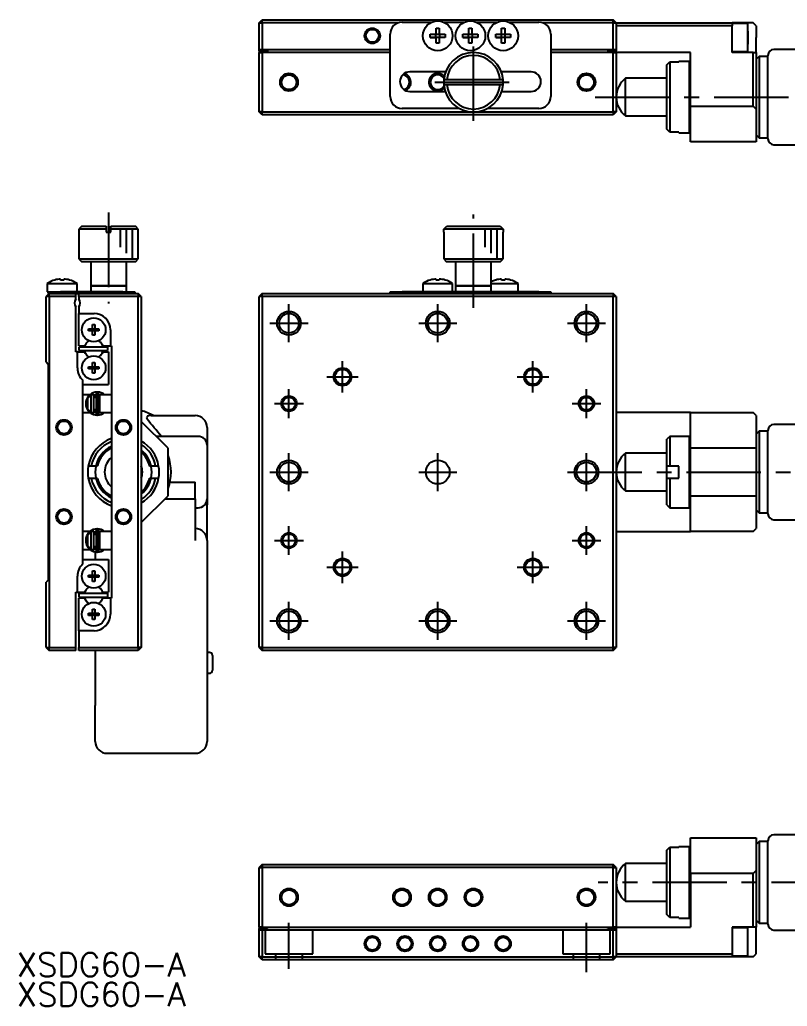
# Model space of a CAD drawing. Extents: x 17 to 533, y 13 to 179.
# Drawn here: x 16.6 to 145.6, y 13.2 to 179 of the extents above; entities that cross this region are included whole.
import ezdxf

# ---------------------------------------------------------------- set-up
doc = ezdxf.new("R2010")
doc.units = 0
doc.header["$LTSCALE"] = 10
doc.linetypes.add('CENTER', pattern=[2, 1.25, -0.25, 0.25, -0.25])
doc.linetypes.add('DASHED', pattern=[3.5, 2, -1.5])
doc.layers.get('0').update_dxf_attribs({"linetype": 'CONTINUOUS'})
doc.layers.add('CENTER', color=1, linetype='CENTER')
doc.styles.get("Standard").update_dxf_attribs({"font": 'txt.shx', "bigfont": '@extfont2.shx'})

msp = doc.modelspace()

# ---------------------------------------------------------------- linework, layer by layer
at = {"color": 7, "linetype": 'CONTINUOUS'}
for p, q in [((56.844929, 178.475), (57.344929, 178.975)), ((56.844929, 178.475), (57.344929, 178.475)), ((56.844929, 173.975), (56.844929, 178.475)), ((57.344929, 178.475), (57.344929, 178.975)), ((57.344929, 178.975), (116.344929, 178.975)), ((57.344929, 178.475), (57.344929, 173.975)), ((80.22043, 178.475), (57.344929, 178.475)), ((80.844929, 178.575), (85.865134, 178.575)), ((86.584929, 177.53359), (87.104929, 177.53359)), ((86.584929, 176.535), (86.584929, 177.53359)), ((87.104929, 177.53359), (87.104929, 176.535)), ((87.824725, 178.575), (91.365134, 178.575)), ((92.084929, 177.53359), (92.604929, 177.53359)), ((92.084929, 176.535), (92.084929, 177.53359)), ((92.604929, 177.53359), (92.604929, 176.535)), ((93.324725, 178.575), (96.865134, 178.575)), ((97.584929, 177.53359), (98.104929, 177.53359)), ((97.584929, 176.535), (97.584929, 177.53359)), ((98.104929, 177.53359), (98.104929, 176.535)), ((98.824725, 178.575), (103.844929, 178.575)), ((116.344929, 178.475), (104.469429, 178.475)), ((116.344929, 178.475), (116.344929, 178.975)), ((116.844929, 178.475), (116.344929, 178.975)), ((116.344929, 173.975), (116.344929, 178.475)), ((116.344929, 178.475), (116.844929, 178.475)), ((116.844929, 178.475), (136.344929, 178.475)), ((116.844929, 178.475), (116.844929, 173.975)), ((136.344929, 177.975), (116.844929, 177.975)), ((136.344929, 178.475), (136.344929, 177.975)), ((139.844929, 178.475), (136.344929, 178.475)), ((138.944929, 178.325), (136.344929, 178.325)), ((136.344929, 173.475), (136.344929, 177.975)), ((138.944929, 173.625), (138.944929, 178.325)), ((138.944929, 173.625), (138.944929, 178.325)), ((140.344929, 177.975), (139.844929, 178.475)), ((140.344929, 177.975), (140.344929, 175.975)), ((78.844929, 166.075), (78.844929, 176.575)), ((85.58634, 176.015), (85.58634, 176.535)), ((85.58634, 176.535), (86.584929, 176.535)), ((86.584929, 176.015), (85.58634, 176.015)), ((85.58634, 176.015), (86.543555, 176.015)), ((86.543555, 176.015), (86.543555, 176.535)), ((86.584929, 176.015), (86.543555, 176.015)), ((86.584929, 176.576375), (87.104929, 176.576375)), ((86.584929, 175.01641), (86.584929, 176.015)), ((87.104929, 175.973625), (86.584929, 175.973625)), ((87.104929, 176.535), (88.103519, 176.535)), ((87.104929, 176.015), (87.104929, 175.01641)), ((88.103519, 176.015), (87.104929, 176.015)), ((87.146304, 176.015), (87.104929, 176.015)), ((87.146304, 176.535), (87.146304, 176.015)), ((88.103519, 176.015), (87.146304, 176.015)), ((88.103519, 176.535), (88.103519, 176.015)), ((91.08634, 176.015), (91.08634, 176.535)), ((91.08634, 176.535), (92.084929, 176.535)), ((92.084929, 176.015), (91.08634, 176.015)), ((91.08634, 176.015), (92.043555, 176.015)), ((92.043555, 176.015), (92.043555, 176.535)), ((92.084929, 176.015), (92.043555, 176.015)), ((92.084929, 176.576375), (92.604929, 176.576375)), ((92.084929, 175.01641), (92.084929, 176.015)), ((92.604929, 175.973625), (92.084929, 175.973625)), ((92.604929, 176.535), (93.603519, 176.535)), ((92.604929, 176.015), (92.604929, 175.01641)), ((93.603519, 176.015), (92.604929, 176.015)), ((92.646304, 176.015), (92.604929, 176.015)), ((92.646304, 176.535), (92.646304, 176.015)), ((93.603519, 176.015), (92.646304, 176.015)), ((93.603519, 176.535), (93.603519, 176.015)), ((96.58634, 176.015), (96.58634, 176.535)), ((96.58634, 176.535), (97.584929, 176.535)), ((97.584929, 176.015), (96.58634, 176.015)), ((96.58634, 176.015), (97.543555, 176.015)), ((97.543555, 176.015), (97.543555, 176.535)), ((97.584929, 176.015), (97.543555, 176.015)), ((97.584929, 176.576375), (98.104929, 176.576375)), ((97.584929, 175.01641), (97.584929, 176.015)), ((98.104929, 175.973625), (97.584929, 175.973625)), ((98.104929, 176.535), (99.103519, 176.535)), ((98.104929, 176.015), (98.104929, 175.01641)), ((99.103519, 176.015), (98.104929, 176.015)), ((98.146304, 176.015), (98.104929, 176.015)), ((98.146304, 176.535), (98.146304, 176.015)), ((99.103519, 176.015), (98.146304, 176.015)), ((99.103519, 176.535), (99.103519, 176.015)), ((105.844929, 176.575), (105.844929, 166.075)), ((138.944929, 177.075), (138.944929, 175.975)), ((138.944929, 175.975), (138.944929, 177.075)), ((138.944929, 174.875), (138.944929, 175.975)), ((138.944929, 175.975), (138.944929, 174.875)), ((140.344929, 173.475), (140.344929, 175.975)), ((87.104929, 175.01641), (86.584929, 175.01641)), ((92.604929, 175.01641), (92.084929, 175.01641)), ((98.104929, 175.01641), (97.584929, 175.01641)), ((56.844929, 173.975), (57.344929, 173.975)), ((56.844929, 173.725), (56.844929, 173.975)), ((58.244929, 173.725), (56.844929, 173.725)), ((56.844929, 173.725), (56.844929, 173.475)), ((56.844929, 163.475), (56.844929, 173.475)), ((56.844929, 173.475), (57.344929, 173.475)), ((57.344929, 173.975), (78.844929, 173.975)), ((57.344929, 173.475), (57.344929, 163.475)), ((78.844929, 173.475), (57.344929, 173.475)), ((58.244929, 173.725), (58.244929, 173.475)), ((105.844929, 173.975), (116.344929, 173.975)), ((116.344929, 173.475), (105.844929, 173.475)), ((116.844929, 173.725), (115.444929, 173.725)), ((115.444929, 173.725), (115.444929, 173.475)), ((116.344929, 173.975), (116.844929, 173.975)), ((116.344929, 163.475), (116.344929, 173.475)), ((116.344929, 173.475), (116.844929, 173.475)), ((116.844929, 173.975), (116.844929, 173.725)), ((116.844929, 173.475), (116.844929, 173.725)), ((129.344929, 173.475), (116.844929, 173.475)), ((116.844929, 173.475), (116.844929, 163.475)), ((129.344929, 164.475), (129.344929, 173.475)), ((136.344929, 173.625), (138.944929, 173.625)), ((139.844929, 173.475), (136.344929, 173.475)), ((139.844929, 164.475), (139.844929, 173.475)), ((139.844929, 173.475), (140.344929, 173.475)), ((140.344929, 173.475), (140.344929, 163.975)), ((140.844929, 172.825), (140.344929, 172.325)), ((140.844929, 172.825), (140.844929, 159.125)), ((142.344929, 172.825), (140.844929, 172.825)), ((142.344929, 158.975), (142.344929, 172.975)), ((162.799346, 173.975), (143.344929, 173.975)), ((125.344929, 171.383327), (125.844929, 171.89108)), ((125.344929, 160.566673), (125.344929, 171.383327)), ((125.844929, 171.89108), (125.844929, 160.05892)), ((125.844929, 171.89108), (127.344929, 171.89108)), ((127.344929, 171.89108), (127.344929, 171.975)), ((129.144929, 171.975), (127.344929, 171.975)), ((129.144929, 159.975), (129.144929, 171.975)), ((129.344929, 171.775), (129.144929, 171.975)), ((88.161181, 170.225), (82.144929, 170.225)), ((102.544929, 170.225), (97.528678, 170.225)), ((118.411953, 162.8), (118.411953, 169.15)), ((125.344929, 169.15), (118.411953, 169.15)), ((88.362742, 168.875), (87.860955, 168.875)), ((87.860955, 168.075), (88.362742, 168.075)), ((97.327116, 168.875), (88.362742, 168.875)), ((88.362742, 168.075), (97.327116, 168.075)), ((97.828904, 168.875), (97.327116, 168.875)), ((97.327116, 168.075), (97.828904, 168.075)), ((82.144929, 166.925), (88.091247, 166.925)), ((97.598612, 166.925), (102.544929, 166.925)), ((129.344929, 164.475), (139.844929, 164.475)), ((129.344929, 158.475), (129.344929, 164.475)), ((140.344929, 163.975), (139.844929, 164.475)), ((57.344929, 163.475), (56.844929, 163.475)), ((57.344929, 162.975), (56.844929, 163.475)), ((57.344929, 163.475), (92.844929, 163.475)), ((57.344929, 162.975), (57.344929, 163.475)), ((116.344929, 162.975), (57.344929, 162.975)), ((90.470061, 164.075), (80.844929, 164.075)), ((92.844929, 163.475), (116.344929, 163.475)), ((103.844929, 164.075), (95.219798, 164.075)), ((116.344929, 163.475), (116.344929, 162.975)), ((116.844929, 163.475), (116.344929, 162.975)), ((116.844929, 163.475), (116.344929, 163.475)), ((118.411953, 162.8), (125.344929, 162.8)), ((140.344929, 163.975), (140.344929, 158.475)), ((125.844929, 160.05892), (125.344929, 160.566673)), ((127.344929, 160.05892), (125.844929, 160.05892)), ((127.344929, 159.975), (127.344929, 160.05892)), ((127.344929, 159.975), (129.144929, 159.975)), ((129.144929, 159.975), (129.344929, 160.175)), ((140.344929, 159.625), (140.844929, 159.125)), ((140.344929, 158.475), (129.344929, 158.475)), ((140.844929, 159.125), (142.344929, 159.125)), ((143.344929, 157.975), (148.344929, 157.975)), ((27.025, 144.275), (26.525, 143.775)), ((27.025, 144.275), (31.125, 144.275)), ((31.125, 144.275), (31.125, 143.775)), ((31.925, 144.275), (36.025, 144.275)), ((31.925, 143.775), (31.925, 144.275)), ((36.525, 143.775), (36.025, 144.275)), ((87.860955, 143.775), (88.362742, 144.275)), ((88.362742, 144.275), (97.327116, 144.275)), ((97.327116, 144.275), (97.828904, 143.775)), ((31.125, 143.775), (26.525, 143.775)), ((26.525, 143.775), (26.525, 138.775)), ((31.125, 143.775), (31.125, 143.275)), ((31.125, 143.275), (31.925, 143.275)), ((36.525, 143.775), (31.925, 143.775)), ((31.925, 143.275), (31.925, 143.775)), ((36.525, 138.775), (36.525, 143.775)), ((87.844929, 143.275), (87.860955, 143.275)), ((87.844929, 143.275), (87.844929, 138.775)), ((97.828904, 143.775), (87.860955, 143.775)), ((87.860955, 143.275), (87.860955, 143.775)), ((97.828904, 143.775), (97.828904, 143.275)), ((97.828904, 143.275), (97.844929, 143.275)), ((97.844929, 138.775), (97.844929, 143.275)), ((26.525, 138.775), (36.525, 138.775)), ((26.525, 138.775), (27.025, 138.275)), ((36.025, 138.275), (27.025, 138.275)), ((28.525, 138.275), (28.525, 134.275)), ((34.525, 134.275), (34.525, 138.275)), ((36.025, 138.275), (36.525, 138.775)), ((87.844929, 138.775), (97.844929, 138.775)), ((87.844929, 138.775), (88.344929, 138.275)), ((97.344929, 138.275), (88.344929, 138.275)), ((89.844929, 138.275), (89.844929, 134.275)), ((95.844929, 134.275), (95.844929, 138.275)), ((97.344929, 138.275), (97.844929, 138.775)), ((21.225, 134.666657), (26.225, 134.666657)), ((21.225, 134.666657), (21.225, 133.275)), ((22.46641, 135.237581), (22.463067, 135.244436)), ((23.465, 135.237581), (23.465, 135.409953)), ((23.985, 135.237581), (23.465, 135.237581)), ((23.985, 135.409953), (23.985, 135.237581)), ((24.986933, 135.244436), (24.98359, 135.237581)), ((26.225, 133.275), (26.225, 134.666657)), ((28.525, 134.275), (34.525, 134.275)), ((34.525, 134.275), (28.525, 134.275)), ((28.525, 134.275), (28.525, 133.275)), ((34.525, 133.275), (34.525, 134.275)), ((84.344929, 134.666657), (89.344929, 134.666657)), ((84.344929, 134.666657), (84.344929, 133.275)), ((85.58634, 135.237581), (85.582997, 135.244436)), ((85.58634, 135.237581), (85.582997, 135.244436)), ((86.584929, 135.237581), (86.584929, 135.409953)), ((87.104929, 135.237581), (86.584929, 135.237581)), ((87.104929, 135.409953), (87.104929, 135.237581)), ((88.106862, 135.244436), (88.103519, 135.237581)), ((88.106862, 135.244436), (88.103519, 135.237581)), ((89.344929, 133.275), (89.344929, 134.666657)), ((89.844929, 134.275), (95.844929, 134.275)), ((92.844929, 134.275), (89.844929, 134.275)), ((89.844929, 134.275), (89.844929, 133.275)), ((95.844929, 134.275), (92.844929, 134.275)), ((95.844929, 134.666657), (100.344929, 134.666657)), ((95.844929, 133.275), (95.844929, 134.275)), ((96.58634, 135.237581), (96.582997, 135.244436)), ((96.58634, 135.237581), (96.582997, 135.244436)), ((97.584929, 135.237581), (97.584929, 135.409953)), ((98.104929, 135.237581), (97.584929, 135.237581)), ((98.104929, 135.409953), (98.104929, 135.237581)), ((99.106862, 135.244436), (99.103519, 135.237581)), ((99.106862, 135.244436), (99.103519, 135.237581)), ((100.344929, 133.275), (100.344929, 134.666657)), ((21.525, 132.975), (21.025, 132.475)), ((21.225, 133.275), (21.425, 133.275)), ((21.425, 132.975), (21.425, 133.275)), ((21.425, 133.275), (23.425, 133.275)), ((21.525, 132.975), (21.425, 132.975)), ((21.525, 132.475), (21.525, 132.975)), ((21.525, 132.975), (26.025, 132.975)), ((24.8, 133.275), (23.425, 133.275)), ((33.925, 133.275), (24.8, 133.275)), ((26.025, 132.975), (26.525, 132.975)), ((26.025, 132.475), (26.025, 132.975)), ((26.525, 132.975), (36.525, 132.975)), ((26.525, 132.475), (26.525, 132.975)), ((33.925, 133.275), (35.925, 133.275)), ((35.925, 133.275), (35.925, 132.975)), ((36.525, 132.975), (36.525, 132.475)), ((37.025, 132.475), (36.525, 132.975)), ((57.344929, 132.975), (56.844929, 132.475)), ((57.344929, 132.475), (57.344929, 132.975)), ((57.344929, 132.975), (116.344929, 132.975)), ((78.844929, 132.975), (78.844929, 133.275)), ((78.844929, 133.275), (80.844929, 133.275)), ((85.769929, 133.275), (80.844929, 133.275)), ((87.919929, 133.275), (85.769929, 133.275)), ((91.269929, 133.275), (87.919929, 133.275)), ((93.419929, 133.275), (91.269929, 133.275)), ((96.769929, 133.275), (93.419929, 133.275)), ((98.919929, 133.275), (96.769929, 133.275)), ((103.844929, 133.275), (98.919929, 133.275)), ((103.844929, 133.275), (105.844929, 133.275)), ((105.844929, 133.275), (105.844929, 132.975)), ((116.344929, 132.975), (116.344929, 132.475)), ((116.844929, 132.475), (116.344929, 132.975)), ((21.525, 132.475), (21.025, 132.475)), ((21.025, 121.475), (21.025, 132.475)), ((21.525, 132.475), (21.525, 73.475)), ((26.025, 132.475), (21.525, 132.475)), ((26.025, 132.036438), (26.025, 132.475)), ((36.525, 132.475), (26.525, 132.475)), ((26.525, 132.475), (26.525, 132.036438)), ((36.525, 73.475), (36.525, 132.475)), ((37.025, 132.475), (36.525, 132.475)), ((37.025, 132.475), (37.025, 73.475)), ((57.344929, 132.475), (56.844929, 132.475)), ((56.844929, 73.475), (56.844929, 132.475)), ((116.344929, 132.475), (57.344929, 132.475)), ((57.344929, 132.475), (57.344929, 73.475)), ((116.344929, 73.475), (116.344929, 132.475)), ((116.844929, 132.475), (116.344929, 132.475)), ((116.844929, 132.475), (116.844929, 73.475)), ((26.025, 123.175), (26.025, 130.713562)), ((26.525, 130.713562), (26.525, 129.625)), ((26.525, 129.625), (29.075, 129.625)), ((26.525, 124.175), (26.525, 129.625)), ((28.845, 127.761361), (29.205, 127.761361)), ((28.845, 127.055), (28.845, 127.761361)), ((29.205, 127.761361), (29.205, 127.055)), ((28.138639, 127.055), (28.845, 127.055)), ((28.138639, 126.695), (28.138639, 127.055)), ((28.845, 126.695), (28.138639, 126.695)), ((28.855372, 127.044628), (28.845, 127.055)), ((28.855372, 126.705372), (28.845, 126.695)), ((28.845, 125.988639), (28.845, 126.695)), ((29.205, 125.988639), (28.845, 125.988639)), ((28.855372, 127.044628), (29.194628, 127.044628)), ((28.855372, 126.705372), (28.855372, 127.044628)), ((29.194628, 126.705372), (28.855372, 126.705372)), ((29.194628, 127.044628), (29.205, 127.055)), ((29.194628, 127.044628), (29.194628, 126.705372)), ((29.194628, 126.705372), (29.205, 126.695)), ((29.205, 127.055), (29.911361, 127.055)), ((29.911361, 126.695), (29.205, 126.695)), ((29.205, 126.695), (29.205, 125.988639)), ((29.911361, 127.055), (29.911361, 126.695)), ((31.825, 126.875), (31.825, 124.175)), ((27.474194, 124.175), (27.62436, 124.435095)), ((30.42564, 124.435095), (30.575806, 124.175)), ((26.275, 123.175), (26.025, 123.175)), ((26.275, 120.475), (26.275, 123.175)), ((26.275, 123.175), (27.474194, 123.175)), ((26.525, 124.175), (27.474194, 124.175)), ((31.325, 123.975), (26.525, 123.975)), ((26.525, 123.975), (26.525, 123.375)), ((26.525, 123.375), (31.325, 123.375)), ((27.62436, 122.914905), (27.474194, 123.175)), ((30.575806, 123.175), (30.42564, 122.914905)), ((30.575806, 124.175), (31.825, 124.175)), ((30.575806, 123.175), (31.525, 123.175)), ((31.325, 123.975), (31.325, 123.375)), ((31.525, 123.175), (31.525, 117.675)), ((32.025, 124.175), (31.825, 124.175)), ((32.025, 124.175), (32.025, 81.775)), ((21.025, 121.475), (21.375, 121.125)), ((21.375, 121.125), (21.375, 84.825)), ((28.845, 121.361361), (29.205, 121.361361)), ((28.845, 120.655), (28.845, 121.361361)), ((29.205, 121.361361), (29.205, 120.655)), ((28.138639, 120.655), (28.845, 120.655)), ((28.138639, 120.295), (28.138639, 120.655)), ((28.845, 120.295), (28.138639, 120.295)), ((28.855372, 120.644628), (28.845, 120.655)), ((28.855372, 120.305372), (28.845, 120.295)), ((28.845, 119.588639), (28.845, 120.295)), ((29.205, 119.588639), (28.845, 119.588639)), ((28.855372, 120.305372), (28.855372, 120.644628)), ((28.855372, 120.644628), (29.194628, 120.644628)), ((29.194628, 120.305372), (28.855372, 120.305372)), ((29.194628, 120.644628), (29.205, 120.655)), ((29.194628, 120.644628), (29.194628, 120.305372)), ((29.194628, 120.305372), (29.205, 120.295)), ((29.205, 120.655), (29.911361, 120.655)), ((29.205, 120.295), (29.205, 119.588639)), ((29.911361, 120.295), (29.205, 120.295)), ((29.911361, 120.655), (29.911361, 120.295)), ((27.225, 87.554062), (27.225, 118.395938)), ((27.225, 117.675), (31.525, 117.675)), ((28.860914, 116.262581), (28.842922, 116.254781)), ((28.917355, 116.284821), (28.860469, 116.26344)), ((29.43, 116.225), (29.43, 112.725)), ((29.82, 112.725), (29.82, 116.225)), ((28.388755, 115.975), (27.225, 115.975)), ((28.025, 115.391515), (28.525, 115.920683)), ((28.025, 113.558485), (28.025, 115.391515)), ((28.525, 115.975), (28.525, 115.920683)), ((29.025, 115.975), (28.525, 115.975)), ((28.525, 115.920683), (28.525, 113.029317)), ((29.013705, 115.904805), (29.028249, 115.910571)), ((29.024842, 115.91021), (29.429957, 116.018689)), ((29.025, 112.975), (29.025, 115.975)), ((29.43, 115.475), (29.025, 115.475)), ((29.028249, 115.910571), (29.042511, 115.915387)), ((29.042511, 115.915387), (29.057003, 115.919472)), ((29.057003, 115.919472), (29.07169, 115.922816)), ((29.07169, 115.922816), (29.086532, 115.925406)), ((29.086532, 115.925406), (29.10149, 115.927236)), ((29.10149, 115.927236), (29.116526, 115.9283)), ((29.116526, 115.9283), (29.1316, 115.928595)), ((29.1316, 115.928595), (29.146672, 115.928118)), ((29.146672, 115.928118), (29.161702, 115.926872)), ((29.161702, 115.926872), (29.17665, 115.924859)), ((29.17665, 115.924859), (29.191477, 115.922085)), ((29.191477, 115.922085), (29.206143, 115.918559)), ((29.206143, 115.918559), (29.22061, 115.914291)), ((29.22061, 115.914291), (29.234841, 115.909293)), ((29.225, 115.475), (29.225, 115.913184)), ((29.225, 115.475), (29.225, 115.913183)), ((29.234841, 115.909293), (29.248799, 115.90358)), ((29.248799, 115.90358), (29.262448, 115.897167)), ((29.262448, 115.897167), (29.275754, 115.890074)), ((29.275754, 115.890074), (29.288683, 115.88232)), ((29.288683, 115.88232), (29.301203, 115.873926)), ((29.301203, 115.873926), (29.313284, 115.864917)), ((29.313284, 115.864917), (29.324897, 115.855316)), ((29.324897, 115.855316), (29.336014, 115.845149)), ((29.336014, 115.845149), (29.346609, 115.834444)), ((29.346609, 115.834444), (29.356657, 115.823229)), ((29.356657, 115.823229), (29.366136, 115.811532)), ((29.366136, 115.811532), (29.375023, 115.799383)), ((29.375023, 115.799383), (29.3833, 115.786814)), ((29.3833, 115.786814), (29.390948, 115.773857)), ((29.390948, 115.773857), (29.39795, 115.760542)), ((29.39795, 115.760542), (29.404291, 115.746903)), ((29.404291, 115.746903), (29.409957, 115.732974)), ((29.409957, 115.732974), (29.414937, 115.718787)), ((29.414937, 115.718787), (29.41922, 115.704378)), ((29.41922, 115.704378), (29.422798, 115.689779)), ((29.422798, 115.689779), (29.425662, 115.675027)), ((29.425662, 115.675027), (29.427807, 115.660156)), ((29.427807, 115.660156), (29.429229, 115.6452)), ((29.429229, 115.6452), (29.429924, 115.630196)), ((29.429924, 115.630196), (29.43, 115.623501)), ((30.025, 115.475), (29.82, 115.475)), ((29.820056, 116.018366), (30.025246, 115.978369)), ((30.025, 115.975), (30.025, 112.975)), ((32.025, 115.975), (30.025, 115.975)), ((30.025246, 115.978369), (30.037433, 115.975086)), ((27.225, 112.975), (28.388385, 112.975)), ((28.525, 113.029317), (28.025, 113.558485)), ((28.525, 113.029317), (28.525, 112.975)), ((28.525, 112.975), (29.025, 112.975)), ((28.851603, 112.691382), (28.919304, 112.9148)), ((28.859084, 112.716853), (28.85782, 112.709179)), ((28.860867, 112.725517), (28.859084, 112.716853)), ((28.863156, 112.735116), (28.860867, 112.725517)), ((28.865938, 112.745584), (28.863156, 112.735116)), ((28.869192, 112.756853), (28.865938, 112.745584)), ((28.872899, 112.768847), (28.869192, 112.756853)), ((28.877032, 112.781486), (28.872899, 112.768847)), ((28.881565, 112.794686), (28.877032, 112.781486)), ((28.886467, 112.80836), (28.881565, 112.794686)), ((28.891706, 112.822417), (28.886467, 112.80836)), ((28.897247, 112.836763), (28.891706, 112.822417)), ((28.903053, 112.851303), (28.897247, 112.836763)), ((28.909085, 112.865939), (28.903053, 112.851303)), ((28.915303, 112.880575), (28.909085, 112.865939)), ((28.921667, 112.895113), (28.915303, 112.880575)), ((28.919304, 112.9148), (28.949495, 112.975002)), ((28.928133, 112.909457), (28.921667, 112.895113)), ((28.934658, 112.923511), (28.928133, 112.909457)), ((28.9412, 112.937182), (28.934658, 112.923511)), ((28.947714, 112.950378), (28.9412, 112.937182)), ((28.954158, 112.963012), (28.947714, 112.950378)), ((28.960488, 112.975), (28.954158, 112.963012)), ((29.011649, 113.045034), (28.999361, 113.050362)), ((29.022025, 113.041788), (29.013705, 113.045195)), ((29.036205, 113.036643), (29.022025, 113.041788)), ((29.025, 113.475), (29.43, 113.475)), ((29.050628, 113.032227), (29.036205, 113.036643)), ((29.065257, 113.028552), (29.050628, 113.032227)), ((29.080054, 113.025628), (29.065257, 113.028552)), ((29.09498, 113.023465), (29.080054, 113.025628)), ((29.109995, 113.022067), (29.09498, 113.023465)), ((29.125059, 113.021438), (29.109995, 113.022067)), ((29.140133, 113.02158), (29.125059, 113.021438)), ((29.155176, 113.022492), (29.140133, 113.02158)), ((29.170149, 113.02417), (29.155176, 113.022492)), ((29.185013, 113.026609), (29.170149, 113.02417)), ((29.199729, 113.029801), (29.185013, 113.026609)), ((29.214259, 113.033736), (29.199729, 113.029801)), ((29.228566, 113.038403), (29.214259, 113.033736)), ((29.225, 113.036806), (29.225, 113.475)), ((29.225, 113.036805), (29.225, 113.475)), ((29.242614, 113.043786), (29.228566, 113.038403)), ((29.256366, 113.049871), (29.242614, 113.043786)), ((29.269791, 113.05664), (29.256366, 113.049871)), ((29.282853, 113.064074), (29.269791, 113.05664)), ((29.295522, 113.072152), (29.282853, 113.064074)), ((29.307768, 113.080853), (29.295522, 113.072152)), ((29.319561, 113.090151), (29.307768, 113.080853)), ((29.330874, 113.100024), (29.319561, 113.090151)), ((29.341681, 113.110445), (29.330874, 113.100024)), ((29.351957, 113.121386), (29.341681, 113.110445)), ((29.361679, 113.132821), (29.351957, 113.121386)), ((29.370824, 113.14472), (29.361679, 113.132821)), ((29.379372, 113.157053), (29.370824, 113.14472)), ((29.387306, 113.169791), (29.379372, 113.157053)), ((29.394606, 113.182901), (29.387306, 113.169791)), ((29.401257, 113.196353), (29.394606, 113.182901)), ((29.407244, 113.210113), (29.401257, 113.196353)), ((29.412555, 113.22415), (29.407244, 113.210113)), ((29.417178, 113.23843), (29.412555, 113.22415)), ((29.421102, 113.252918), (29.417178, 113.23843)), ((29.424319, 113.267581), (29.421102, 113.252918)), ((29.426823, 113.282385), (29.424319, 113.267581)), ((29.428606, 113.297294), (29.426823, 113.282385)), ((29.429666, 113.312274), (29.428606, 113.297294)), ((29.43, 113.326499), (29.429666, 113.312274)), ((29.82, 113.475), (30.025, 113.475)), ((30.025, 112.975), (29.82, 112.975)), ((30.025203, 112.971632), (29.820023, 112.931318)), ((30.025, 112.975), (32.025, 112.975)), ((30.036431, 112.974678), (30.025203, 112.971632)), ((129.344929, 112.975), (116.844929, 112.975)), ((129.344929, 106.975), (129.344929, 112.975)), ((129.344929, 112.975), (139.844929, 112.975)), ((140.344929, 112.475), (139.844929, 112.975)), ((28.831308, 112.70037), (28.851093, 112.691661)), ((28.857084, 112.702548), (28.856879, 112.697003)), ((28.856879, 112.697003), (28.857208, 112.692582)), ((28.85782, 112.709179), (28.857084, 112.702548)), ((28.857208, 112.692582), (28.8577, 112.69035)), ((28.8577, 112.69035), (28.85974, 112.686983)), ((28.85974, 112.686983), (28.860469, 112.68656)), ((28.860469, 112.68656), (28.890636, 112.674506)), ((28.890636, 112.674506), (28.923055, 112.663347)), ((28.909953, 112.667304), (29.597408, 112.531344)), ((28.923055, 112.663347), (28.955982, 112.653824)), ((28.955982, 112.653824), (28.989334, 112.645961)), ((28.989334, 112.645961), (29.023028, 112.639776)), ((29.023028, 112.639776), (29.056983, 112.635284)), ((29.056983, 112.635284), (29.091115, 112.632494)), ((29.091115, 112.632494), (29.125341, 112.631415)), ((29.125341, 112.631415), (29.159577, 112.632047)), ((29.159577, 112.632047), (29.19374, 112.634389)), ((29.19374, 112.634389), (29.227746, 112.638436)), ((29.227746, 112.638436), (29.261513, 112.644178)), ((29.261513, 112.644178), (29.294957, 112.651601)), ((29.294957, 112.651601), (29.327996, 112.660686)), ((29.327996, 112.660686), (29.360551, 112.671413)), ((29.360551, 112.671413), (29.392542, 112.683755)), ((29.392542, 112.683755), (29.423889, 112.697683)), ((29.423889, 112.697683), (29.431547, 112.701375)), ((41.525, 106.975), (37.025, 111.475)), ((37.931744, 112.212457), (37.913686, 112.109674)), ((37.913686, 112.109674), (37.938712, 111.987929)), ((38.000714, 112.305821), (37.931744, 112.212457)), ((37.938712, 111.987929), (37.988481, 111.878836)), ((38.091019, 112.365389), (38.000714, 112.305821)), ((38.22607, 112.416517), (38.091019, 112.365389)), ((38.41074, 112.454032), (38.22607, 112.416517)), ((38.69659, 112.475), (38.41074, 112.454032)), ((38.69659, 112.475), (46.075, 112.475)), ((140.344929, 112.475), (140.344929, 106.975)), ((48.075, 110.475), (48.075, 107.975)), ((140.844929, 109.825), (140.344929, 109.325)), ((140.844929, 109.825), (140.844929, 96.125)), ((142.344929, 109.825), (140.844929, 109.825)), ((142.344929, 95.975), (142.344929, 109.975)), ((162.799346, 110.975), (143.344929, 110.975)), ((46.575, 108.975), (39.525, 108.975)), ((48.075, 107.975), (48.075, 107.475)), ((125.844929, 108.975), (125.344929, 108.475)), ((125.344929, 103.975), (125.344929, 108.475)), ((125.844929, 108.975), (125.844929, 103.975)), ((129.144929, 108.975), (125.844929, 108.975)), ((129.144929, 102.975), (129.144929, 108.975)), ((129.344929, 108.775), (129.144929, 108.975)), ((41.525, 98.975), (41.525, 106.975)), ((48.075, 107.475), (48.075, 102.975)), ((118.411953, 99.8), (118.411953, 106.15)), ((125.344929, 106.15), (118.411953, 106.15)), ((140.344929, 106.975), (129.344929, 106.975)), ((129.344929, 98.975), (129.344929, 106.975)), ((140.344929, 106.975), (140.344929, 98.975)), ((28.616673, 103.975), (28.10892, 103.975)), ((29.381456, 103.975), (28.616673, 103.975)), ((29.637518, 103.975), (29.381456, 103.975)), ((38.668544, 103.975), (38.412482, 103.975)), ((39.433327, 103.975), (38.668544, 103.975)), ((39.94108, 103.975), (39.433327, 103.975)), ((48.075, 102.975), (48.075, 98.475)), ((125.344929, 101.975), (125.344929, 103.975)), ((125.844929, 103.975), (125.344929, 103.975)), ((127.344929, 103.975), (125.844929, 103.975)), ((127.344929, 101.975), (127.344929, 103.975)), ((129.144929, 96.975), (129.144929, 102.975)), ((28.10892, 101.975), (28.616673, 101.975)), ((28.616673, 101.975), (29.381456, 101.975)), ((29.381456, 101.975), (29.637518, 101.975)), ((38.412482, 101.975), (38.668544, 101.975)), ((38.668544, 101.975), (39.433327, 101.975)), ((39.433327, 101.975), (39.94108, 101.975)), ((41.840593, 101.267224), (46.075, 101.267224)), ((46.075, 98.475), (46.075, 101.267224)), ((125.344929, 97.475), (125.344929, 101.975)), ((125.344929, 101.975), (125.844929, 101.975)), ((125.844929, 101.975), (125.844929, 96.975)), ((125.844929, 101.975), (127.344929, 101.975)), ((118.411953, 99.8), (125.344929, 99.8)), ((37.025, 94.475), (41.525, 98.975)), ((41.025, 98.475), (46.075, 98.475)), ((46.075, 98.475), (46.075, 91.475)), ((48.075, 98.475), (48.075, 97.475)), ((129.344929, 98.975), (140.344929, 98.975)), ((129.344929, 92.975), (129.344929, 98.975)), ((140.344929, 98.975), (140.344929, 93.475)), ((46.075, 96.975), (46.575, 96.975)), ((48.075, 91.475), (48.075, 97.475)), ((125.344929, 97.475), (125.844929, 96.975)), ((125.844929, 96.975), (129.144929, 96.975)), ((129.144929, 96.975), (129.344929, 97.175)), ((140.344929, 96.625), (140.844929, 96.125)), ((140.844929, 96.125), (142.344929, 96.125)), ((143.344929, 94.975), (147.844929, 94.975)), ((28.388755, 92.975), (27.225, 92.975)), ((28.025, 92.391515), (28.525, 92.920683)), ((28.525, 92.975), (28.525, 92.920683)), ((29.025, 92.975), (28.525, 92.975)), ((28.525, 92.920683), (28.525, 90.029317)), ((28.860914, 93.262581), (28.842922, 93.254781)), ((28.855213, 93.259204), (28.851812, 93.258663)), ((28.917355, 93.284821), (28.860469, 93.26344)), ((29.013705, 92.904805), (29.028249, 92.910571)), ((29.024842, 92.91021), (29.429957, 93.018689)), ((29.025, 89.975), (29.025, 92.975)), ((29.028249, 92.910571), (29.042511, 92.915387)), ((29.042511, 92.915387), (29.057003, 92.919472)), ((29.057003, 92.919472), (29.07169, 92.922816)), ((29.07169, 92.922816), (29.086532, 92.925406)), ((29.086532, 92.925406), (29.10149, 92.927236)), ((29.10149, 92.927236), (29.116526, 92.9283)), ((29.116526, 92.9283), (29.1316, 92.928595)), ((29.1316, 92.928595), (29.146672, 92.928118)), ((29.146672, 92.928118), (29.161702, 92.926872)), ((29.161702, 92.926872), (29.17665, 92.924859)), ((29.17665, 92.924859), (29.191477, 92.922085)), ((29.191477, 92.922085), (29.206143, 92.918559)), ((29.206143, 92.918559), (29.22061, 92.914291)), ((29.22061, 92.914291), (29.234841, 92.909293)), ((29.225, 92.475), (29.225, 92.913184)), ((29.225, 92.475), (29.225, 92.913183)), ((29.234841, 92.909293), (29.248799, 92.90358)), ((29.248799, 92.90358), (29.262448, 92.897167)), ((29.262448, 92.897167), (29.275754, 92.890074)), ((29.275, 92.890476), (29.275, 92.475)), ((29.275754, 92.890074), (29.288683, 92.88232)), ((29.288683, 92.88232), (29.301203, 92.873926)), ((29.301203, 92.873926), (29.313284, 92.864917)), ((29.313284, 92.864917), (29.324897, 92.855316)), ((29.324897, 92.855316), (29.336014, 92.845149)), ((29.336014, 92.845149), (29.346609, 92.834444)), ((29.346609, 92.834444), (29.356657, 92.823229)), ((29.43, 93.225), (29.43, 89.725)), ((29.82, 89.725), (29.82, 93.225)), ((30.025, 92.975), (29.82, 92.975)), ((29.820056, 93.018366), (30.025246, 92.978369)), ((30.025, 92.975), (30.025, 89.975)), ((32.025, 92.975), (30.025, 92.975)), ((30.025246, 92.978369), (30.037433, 92.975086)), ((116.844929, 92.975), (129.344929, 92.975)), ((139.844929, 92.975), (129.344929, 92.975)), ((139.844929, 92.975), (140.344929, 93.475)), ((28.025, 90.558485), (28.025, 92.391515)), ((29.43, 92.475), (29.025, 92.475)), ((29.356657, 92.823229), (29.366136, 92.811532)), ((29.366136, 92.811532), (29.375023, 92.799383)), ((29.375023, 92.799383), (29.3833, 92.786814)), ((29.3833, 92.786814), (29.390948, 92.773857)), ((29.390948, 92.773857), (29.39795, 92.760542)), ((29.39795, 92.760542), (29.404291, 92.746903)), ((29.404291, 92.746903), (29.409957, 92.732974)), ((29.409957, 92.732974), (29.414937, 92.718787)), ((29.414937, 92.718787), (29.41922, 92.704378)), ((29.41922, 92.704378), (29.422798, 92.689779)), ((29.422798, 92.689779), (29.425662, 92.675027)), ((29.425662, 92.675027), (29.427807, 92.660156)), ((29.427807, 92.660156), (29.429229, 92.6452)), ((29.429229, 92.6452), (29.429924, 92.630196)), ((29.429924, 92.630196), (29.43, 92.623501)), ((30.025, 92.475), (29.82, 92.475)), ((48.075, 91.475), (48.075, 63.725)), ((27.225, 89.975), (28.388385, 89.975)), ((28.525, 90.029317), (28.025, 90.558485)), ((28.525, 90.029317), (28.525, 89.975)), ((28.525, 89.975), (29.025, 89.975)), ((28.831308, 89.70037), (28.858303, 89.688553)), ((28.851603, 89.691382), (28.919304, 89.9148)), ((28.857084, 89.702548), (28.856879, 89.697003)), ((28.856879, 89.697003), (28.857208, 89.692582)), ((28.85782, 89.709179), (28.857084, 89.702548)), ((28.857208, 89.692582), (28.8577, 89.69035)), ((28.8577, 89.69035), (28.85974, 89.686983)), ((28.859084, 89.716853), (28.85782, 89.709179)), ((28.860867, 89.725517), (28.859084, 89.716853)), ((28.85974, 89.686983), (28.860469, 89.68656)), ((28.860469, 89.68656), (28.890636, 89.674506)), ((28.863156, 89.735116), (28.860867, 89.725517)), ((28.865938, 89.745584), (28.863156, 89.735116)), ((28.869192, 89.756853), (28.865938, 89.745584)), ((28.872899, 89.768847), (28.869192, 89.756853)), ((28.877032, 89.781486), (28.872899, 89.768847)), ((28.881565, 89.794686), (28.877032, 89.781486)), ((28.886467, 89.80836), (28.881565, 89.794686)), ((28.891706, 89.822417), (28.886467, 89.80836)), ((28.890636, 89.674506), (28.923055, 89.663347)), ((28.897247, 89.836763), (28.891706, 89.822417)), ((28.903053, 89.851303), (28.897247, 89.836763)), ((28.909085, 89.865939), (28.903053, 89.851303)), ((28.915303, 89.880575), (28.909085, 89.865939)), ((28.909953, 89.667304), (29.597408, 89.531344)), ((28.921667, 89.895113), (28.915303, 89.880575)), ((28.919304, 89.9148), (28.949495, 89.975002)), ((28.928133, 89.909457), (28.921667, 89.895113)), ((28.923055, 89.663347), (28.955982, 89.653824)), ((28.934658, 89.923511), (28.928133, 89.909457)), ((28.9412, 89.937182), (28.934658, 89.923511)), ((28.947714, 89.950378), (28.9412, 89.937182)), ((28.954158, 89.963012), (28.947714, 89.950378)), ((28.960488, 89.975), (28.954158, 89.963012)), ((28.955982, 89.653824), (28.989334, 89.645961)), ((28.989334, 89.645961), (29.023028, 89.639776)), ((29.017475, 90.042553), (28.999361, 90.050362)), ((29.022025, 90.041788), (29.013705, 90.045195)), ((29.036205, 90.036643), (29.022025, 90.041788)), ((29.023028, 89.639776), (29.056983, 89.635284)), ((29.025, 90.475), (29.43, 90.475)), ((29.050628, 90.032227), (29.036205, 90.036643)), ((29.065257, 90.028552), (29.050628, 90.032227)), ((29.056983, 89.635284), (29.091115, 89.632494)), ((29.080054, 90.025628), (29.065257, 90.028552)), ((29.09498, 90.023465), (29.080054, 90.025628)), ((29.091115, 89.632494), (29.125341, 89.631415)), ((29.109995, 90.022067), (29.09498, 90.023465)), ((29.125059, 90.021438), (29.109995, 90.022067)), ((29.140133, 90.02158), (29.125059, 90.021438)), ((29.125341, 89.631415), (29.159577, 89.632047)), ((29.155176, 90.022492), (29.140133, 90.02158)), ((29.170149, 90.02417), (29.155176, 90.022492)), ((29.159577, 89.632047), (29.19374, 89.634389)), ((29.185013, 90.026609), (29.170149, 90.02417)), ((29.199729, 90.029801), (29.185013, 90.026609)), ((29.19374, 89.634389), (29.227746, 89.638436)), ((29.214259, 90.033736), (29.199729, 90.029801)), ((29.228566, 90.038403), (29.214259, 90.033736)), ((29.225, 90.036806), (29.225, 90.475)), ((29.225, 90.036805), (29.225, 90.475)), ((29.227746, 89.638436), (29.261513, 89.644178)), ((29.242614, 90.043786), (29.228566, 90.038403)), ((29.256366, 90.049871), (29.242614, 90.043786)), ((29.269791, 90.05664), (29.256366, 90.049871)), ((29.261513, 89.644178), (29.294957, 89.651601)), ((29.282853, 90.064074), (29.269791, 90.05664)), ((29.275, 90.475), (29.275, 90.059605)), ((29.275, 89.562782), (29.275, 88.275)), ((29.295522, 90.072152), (29.282853, 90.064074)), ((29.294957, 89.651601), (29.327996, 89.660686)), ((29.307768, 90.080853), (29.295522, 90.072152)), ((29.319561, 90.090151), (29.307768, 90.080853)), ((29.330874, 90.100024), (29.319561, 90.090151)), ((29.327996, 89.660686), (29.360551, 89.671413)), ((29.341681, 90.110445), (29.330874, 90.100024)), ((29.351957, 90.121386), (29.341681, 90.110445)), ((29.361679, 90.132821), (29.351957, 90.121386)), ((29.360551, 89.671413), (29.392542, 89.683755)), ((29.370824, 90.14472), (29.361679, 90.132821)), ((29.379372, 90.157053), (29.370824, 90.14472)), ((29.387306, 90.169791), (29.379372, 90.157053)), ((29.394606, 90.182901), (29.387306, 90.169791)), ((29.392542, 89.683755), (29.423889, 89.697683)), ((29.401257, 90.196353), (29.394606, 90.182901)), ((29.407244, 90.210113), (29.401257, 90.196353)), ((29.412555, 90.22415), (29.407244, 90.210113)), ((29.417178, 90.23843), (29.412555, 90.22415)), ((29.421102, 90.252918), (29.417178, 90.23843)), ((29.424319, 90.267581), (29.421102, 90.252918)), ((29.423889, 89.697683), (29.431547, 89.701375)), ((29.426823, 90.282385), (29.424319, 90.267581)), ((29.428606, 90.297294), (29.426823, 90.282385)), ((29.429666, 90.312274), (29.428606, 90.297294)), ((29.43, 90.326499), (29.429666, 90.312274)), ((29.82, 90.475), (30.025, 90.475)), ((30.025203, 89.971632), (29.820023, 89.931318)), ((30.025, 89.975), (32.025, 89.975)), ((30.036431, 89.974678), (30.025203, 89.971632)), ((27.225, 88.275), (31.525, 88.275)), ((31.525, 88.275), (31.525, 82.775)), ((28.845, 86.361361), (29.205, 86.361361)), ((28.845, 85.655), (28.845, 86.361361)), ((29.205, 86.361361), (29.205, 85.655)), ((21.375, 84.825), (21.025, 84.475)), ((26.275, 82.775), (26.275, 85.475)), ((28.138639, 85.655), (28.845, 85.655)), ((28.138639, 85.295), (28.138639, 85.655)), ((28.845, 85.295), (28.138639, 85.295)), ((28.855372, 85.644628), (28.845, 85.655)), ((28.855372, 85.305372), (28.845, 85.295)), ((28.845, 84.588639), (28.845, 85.295)), ((29.205, 84.588639), (28.845, 84.588639)), ((28.855372, 85.305372), (28.855372, 85.644628)), ((28.855372, 85.644628), (29.194628, 85.644628)), ((29.194628, 85.305372), (28.855372, 85.305372)), ((29.194628, 85.644628), (29.205, 85.655)), ((29.194628, 85.644628), (29.194628, 85.305372)), ((29.194628, 85.305372), (29.205, 85.295)), ((29.205, 85.655), (29.911361, 85.655)), ((29.205, 85.295), (29.205, 84.588639)), ((29.911361, 85.295), (29.205, 85.295)), ((29.911361, 85.655), (29.911361, 85.295)), ((21.025, 73.475), (21.025, 84.475)), ((27.62436, 83.035095), (27.474194, 82.775)), ((30.575806, 82.775), (30.42564, 83.035095)), ((26.025, 82.775), (26.275, 82.775)), ((26.025, 73.475), (26.025, 82.775)), ((26.275, 82.775), (27.474194, 82.775)), ((31.325, 82.575), (26.525, 82.575)), ((26.525, 82.575), (26.525, 81.975)), ((26.525, 81.975), (31.325, 81.975)), ((27.474194, 81.775), (26.525, 81.775)), ((26.525, 76.325), (26.525, 81.775)), ((27.474194, 81.775), (27.62436, 81.514905)), ((30.42564, 81.514905), (30.575806, 81.775)), ((30.575806, 82.775), (31.525, 82.775)), ((31.825, 81.775), (30.575806, 81.775)), ((31.325, 82.575), (31.325, 81.975)), ((31.825, 81.775), (31.825, 79.075)), ((32.025, 81.775), (31.825, 81.775)), ((28.845, 79.961361), (29.205, 79.961361)), ((28.845, 79.255), (28.845, 79.961361)), ((29.205, 79.961361), (29.205, 79.255)), ((28.138639, 79.255), (28.845, 79.255)), ((28.138639, 78.895), (28.138639, 79.255)), ((28.845, 78.895), (28.138639, 78.895)), ((28.855372, 79.244628), (28.845, 79.255)), ((28.855372, 78.905372), (28.845, 78.895)), ((28.845, 78.188639), (28.845, 78.895)), ((29.205, 78.188639), (28.845, 78.188639)), ((28.855372, 79.244628), (29.194628, 79.244628)), ((28.855372, 78.905372), (28.855372, 79.244628)), ((29.194628, 78.905372), (28.855372, 78.905372)), ((29.194628, 79.244628), (29.205, 79.255)), ((29.194628, 79.244628), (29.194628, 78.905372)), ((29.194628, 78.905372), (29.205, 78.895)), ((29.205, 79.255), (29.911361, 79.255)), ((29.205, 78.895), (29.205, 78.188639)), ((29.911361, 78.895), (29.205, 78.895)), ((29.911361, 79.255), (29.911361, 78.895)), ((26.525, 76.325), (26.525, 73.475)), ((29.075, 76.325), (26.525, 76.325)), ((21.025, 73.475), (21.525, 73.475)), ((21.025, 73.475), (21.525, 72.975)), ((21.525, 72.975), (21.525, 73.475)), ((21.525, 73.475), (26.025, 73.475)), ((26.025, 72.975), (21.525, 72.975)), ((26.025, 72.975), (26.025, 73.475)), ((26.525, 73.475), (36.525, 73.475)), ((26.525, 72.975), (26.525, 73.475)), ((36.525, 72.975), (26.525, 72.975)), ((29.275, 72.975), (29.275, 63.725)), ((37.025, 73.475), (36.525, 72.975)), ((36.525, 73.475), (36.525, 72.975)), ((37.025, 73.475), (36.525, 73.475)), ((56.844929, 73.475), (57.344929, 72.975)), ((57.344929, 73.475), (56.844929, 73.475)), ((57.344929, 73.475), (57.344929, 72.975)), ((57.344929, 73.475), (116.344929, 73.475)), ((116.344929, 72.975), (57.344929, 72.975)), ((116.344929, 72.975), (116.344929, 73.475)), ((116.844929, 73.475), (116.344929, 73.475)), ((116.344929, 72.975), (116.844929, 73.475)), ((48.475, 72.66434), (48.075, 72.66434)), ((48.975, 72.16434), (48.975, 70.91434)), ((48.975, 70.91434), (48.975, 69.66434)), ((48.075, 69.16434), (48.475, 69.16434)), ((29.275, 57.725), (29.275, 63.725)), ((48.075, 63.725), (48.075, 57.725)), ((31.275, 55.725), (46.075, 55.725)), ((129.344929, 41.525), (140.344929, 41.525)), ((129.344929, 35.525), (129.344929, 41.525)), ((140.344929, 41.525), (140.344929, 36.025)), ((147.844929, 42.025), (143.344929, 42.025)), ((125.344929, 39.433327), (125.844929, 39.94108)), ((125.844929, 39.94108), (125.844929, 28.10892)), ((125.844929, 39.94108), (127.344929, 39.94108)), ((127.344929, 39.94108), (127.344929, 40.025)), ((129.144929, 40.025), (127.344929, 40.025)), ((129.144929, 28.025), (129.144929, 40.025)), ((129.344929, 39.825), (129.144929, 40.025)), ((140.844929, 40.875), (140.344929, 40.375)), ((140.844929, 40.875), (140.844929, 27.175)), ((142.344929, 40.875), (140.844929, 40.875)), ((142.344929, 27.025), (142.344929, 41.025)), ((125.344929, 28.616673), (125.344929, 39.433327)), ((57.344929, 37.025), (56.844929, 36.525)), ((56.844929, 26.525), (56.844929, 36.525)), ((56.844929, 36.525), (57.344929, 36.525)), ((57.344929, 37.025), (57.344929, 36.525)), ((57.344929, 37.025), (116.344929, 37.025)), ((57.344929, 36.525), (57.344929, 26.525)), ((116.344929, 36.525), (57.344929, 36.525)), ((116.344929, 36.525), (116.344929, 37.025)), ((116.844929, 36.525), (116.344929, 37.025)), ((116.344929, 26.525), (116.344929, 36.525)), ((116.344929, 36.525), (116.844929, 36.525)), ((116.844929, 36.525), (116.844929, 26.525)), ((118.411953, 30.85), (118.411953, 37.2)), ((125.344929, 37.2), (118.411953, 37.2)), ((139.844929, 35.525), (129.344929, 35.525)), ((129.344929, 35.525), (129.344929, 26.525)), ((139.844929, 35.525), (140.344929, 36.025)), ((139.844929, 26.525), (139.844929, 35.525)), ((140.344929, 36.025), (140.344929, 26.525)), ((118.411953, 30.85), (125.344929, 30.85)), ((125.844929, 28.10892), (125.344929, 28.616673)), ((129.144929, 28.025), (129.344929, 28.225)), ((57.344929, 26.525), (56.844929, 26.525)), ((56.844929, 26.525), (56.844929, 26.275)), ((57.344929, 26.525), (116.344929, 26.525)), ((58.244929, 26.275), (58.244929, 26.525)), ((115.444929, 26.275), (115.444929, 26.525)), ((116.844929, 26.525), (116.344929, 26.525)), ((116.844929, 26.525), (129.344929, 26.525)), ((116.844929, 26.275), (116.844929, 26.525)), ((127.344929, 28.10892), (125.844929, 28.10892)), ((127.344929, 28.025), (127.344929, 28.10892)), ((127.344929, 28.025), (129.144929, 28.025)), ((139.844929, 26.525), (136.344929, 26.525)), ((136.344929, 26.525), (136.344929, 21.525)), ((140.344929, 26.525), (139.844929, 26.525)), ((140.344929, 27.675), (140.844929, 27.175)), ((140.344929, 24.025), (140.344929, 26.525)), ((140.844929, 27.175), (142.344929, 27.175)), ((58.244929, 26.275), (56.844929, 26.275)), ((56.844929, 26.025), (56.844929, 26.275)), ((56.844929, 21.525), (56.844929, 26.025)), ((57.344929, 26.025), (56.844929, 26.025)), ((57.344929, 26.025), (57.344929, 21.525)), ((116.344929, 26.025), (57.344929, 26.025)), ((116.844929, 26.275), (115.444929, 26.275)), ((116.344929, 21.525), (116.344929, 26.025)), ((116.844929, 26.025), (116.344929, 26.025)), ((116.844929, 26.275), (116.844929, 26.025)), ((116.844929, 26.025), (116.844929, 21.525)), ((138.944929, 26.375), (136.344929, 26.375)), ((138.944929, 21.675), (138.944929, 26.375)), ((143.344929, 26.025), (162.799346, 26.025)), ((140.344929, 22.025), (140.344929, 24.025)), ((116.844929, 22.025), (136.344929, 22.025)), ((136.344929, 22.725), (136.344929, 22.025)), ((136.344929, 22.025), (136.344929, 21.525)), ((136.344929, 21.675), (138.944929, 21.675)), ((139.844929, 21.525), (140.344929, 22.025)), ((57.344929, 21.025), (56.844929, 21.525)), ((57.344929, 21.525), (56.844929, 21.525)), ((57.344929, 21.525), (116.344929, 21.525)), ((57.344929, 21.025), (57.344929, 21.525)), ((116.344929, 21.025), (57.344929, 21.025)), ((116.344929, 21.025), (116.344929, 21.525)), ((116.844929, 21.525), (116.344929, 21.525)), ((116.344929, 21.025), (116.844929, 21.525)), ((136.344929, 21.525), (116.844929, 21.525)), ((139.844929, 21.525), (136.344929, 21.525))]:
    msp.add_line(p, q, dxfattribs=at)
at = {"color": 3, "linetype": 'CONTINUOUS'}
for p, q in [((60.699286, 168.975), (60.636007, 168.792816)), ((85.699286, 168.975), (85.636007, 168.792816)), ((33.525, 140.775), (33.525, 143.775)), ((34.525, 139.775), (34.525, 143.775)), ((35.525, 138.775), (35.525, 143.775)), ((94.844929, 140.775), (94.844929, 143.775)), ((95.844929, 139.775), (95.844929, 143.775)), ((96.844929, 138.775), (96.844929, 143.775)), ((137.094929, 26.375), (137.094929, 26.525))]:
    msp.add_line(p, q, dxfattribs=at)
at = {"color": 3, "linetype": 'DASHED'}
for p, q in [((57.844929, 26.025), (57.844929, 22.025)), ((65.844929, 22.025), (65.844929, 26.025)), ((107.844929, 26.025), (107.844929, 22.025)), ((115.844929, 22.025), (115.844929, 26.025)), ((57.844929, 22.025), (65.844929, 22.025)), ((59.594929, 22.025), (59.594929, 21.025)), ((64.094929, 21.025), (64.094929, 22.025)), ((107.844929, 22.025), (115.844929, 22.025)), ((109.594929, 22.025), (109.594929, 21.025)), ((114.094929, 21.025), (114.094929, 22.025))]:
    msp.add_line(p, q, dxfattribs=at)
at = {"color": 3, "linetype": 'CONTINUOUS'}
for centre, radius in [((75.844929, 176.275), 1.3), ((61.844929, 168.475), 1.5), ((111.844929, 168.475), 1.5), ((61.844929, 127.975), 2), ((86.844929, 127.975), 2), ((111.844929, 127.975), 2), ((70.844929, 118.975), 1.5), ((102.844929, 118.975), 1.5), ((61.844929, 114.475), 1.3), ((111.844929, 114.475), 1.3), ((24.025, 110.475), 1.3), ((34.025, 110.475), 1.3), ((61.844929, 102.975), 2), ((111.844929, 102.975), 2), ((24.025, 95.475), 1.3), ((34.025, 95.475), 1.3), ((61.844929, 91.475), 1.3), ((111.844929, 91.475), 1.3), ((70.844929, 86.975), 1.5), ((102.844929, 86.975), 1.5), ((61.844929, 77.975), 2), ((86.844929, 77.975), 2), ((111.844929, 77.975), 2), ((61.844929, 31.525), 1.5), ((80.844929, 31.525), 1.5), ((86.844929, 31.525), 1.5), ((92.844929, 31.525), 1.5), ((111.844929, 31.525), 1.5), ((75.844929, 23.725), 1.3), ((81.344929, 23.725), 1.3), ((86.844929, 23.725), 1.3), ((92.344929, 23.725), 1.3), ((97.844929, 23.725), 1.3)]:
    msp.add_circle(centre, radius, dxfattribs=at)
at = {"color": 7, "linetype": 'CONTINUOUS'}
for centre, radius in [((86.844929, 176.275), 2.5), ((92.344929, 176.275), 2.5), ((97.844929, 176.275), 2.5), ((75.844929, 176.275), 1.075), ((61.844929, 168.475), 1.25), ((111.844929, 168.475), 1.25), ((61.844929, 127.975), 1.65), ((86.844929, 127.975), 1.65), ((111.844929, 127.975), 1.65), ((29.025, 126.875), 2), ((29.025, 120.475), 2), ((70.844929, 118.975), 1.25), ((102.844929, 118.975), 1.25), ((61.844929, 114.475), 1.075), ((111.844929, 114.475), 1.075), ((24.025, 110.475), 1.075), ((34.025, 110.475), 1.075), ((61.844929, 102.975), 1.65), ((86.844929, 102.975), 2), ((111.844929, 102.975), 1.65), ((24.025, 95.475), 1.075), ((34.025, 95.475), 1.075), ((61.844929, 91.475), 1.075), ((111.844929, 91.475), 1.075), ((70.844929, 86.975), 1.25), ((102.844929, 86.975), 1.25), ((29.025, 85.475), 2), ((29.025, 79.075), 2), ((61.844929, 77.975), 1.65), ((86.844929, 77.975), 1.65), ((111.844929, 77.975), 1.65), ((61.844929, 31.525), 1.25), ((80.844929, 31.525), 1.25), ((86.844929, 31.525), 1.25), ((92.844929, 31.525), 1.25), ((111.844929, 31.525), 1.25), ((75.844929, 23.725), 1.075), ((81.344929, 23.725), 1.075), ((86.844929, 23.725), 1.075), ((92.344929, 23.725), 1.075), ((97.844929, 23.725), 1.075)]:
    msp.add_circle(centre, radius, dxfattribs=at)
for centre, radius, start, end in [((80.844929, 176.575), 2, 90, 180), ((103.844929, 176.575), 2, 0, 90), ((92.844929, 168.475), 5, 4.588566, 175.411434), ((92.844929, 168.475), 4.5, 5.099689, 174.900311), ((143.344929, 172.975), 1, 90, 180), ((82.144929, 168.575), 1.65, 90, 270), ((80.844929, 168.475), 1.25, 283.934541, 84.86287), ((86.844929, 168.475), 1.25, 33.12294, 180), ((102.544929, 168.575), 1.65, 270, 90), ((120.844929, 165.975), 4, 127.462651, 180), ((86.844929, 168.475), 1.25, 180, 326.87706), ((92.844929, 168.475), 5, 175.411434, 184.588566), ((92.844929, 168.475), 5, 184.588566, 355.411434), ((92.844929, 168.475), 4.5, 185.099689, 354.900311), ((92.844929, 168.475), 5, 355.411434, 4.588566), ((80.844929, 166.075), 2, 180, 270), ((103.844929, 166.075), 2, 270, 0), ((120.844929, 165.975), 4, 180, 232.537349), ((143.344929, 158.975), 1, 180, 270), ((23.725, 130.925), 4.5, 106.285843, 123.748989), ((23.725, 130.925), 4.492483, 93.317816, 106.26943), ((23.725, 130.925), 4.492483, 73.73057, 86.682184), ((23.725, 130.925), 4.5, 56.251011, 73.714157), ((86.844929, 130.925), 4.5, 106.285843, 123.748989), ((86.844929, 130.925), 4.492483, 93.317816, 106.26943), ((86.844929, 130.925), 4.492483, 73.73057, 86.682184), ((86.844929, 130.925), 4.5, 56.251011, 73.714157), ((97.844929, 130.925), 4.5, 106.285843, 116.3878), ((97.844929, 130.925), 4.492483, 93.317816, 106.26943), ((97.844929, 130.925), 4.492483, 73.73057, 86.682184), ((97.844929, 130.925), 4.5, 56.251011, 73.714157), ((26.775, 131.375), 1, 138.590378, 221.409622), ((25.775, 131.375), 1, 318.590378, 41.409622), ((29.075, 126.875), 2.75, 0, 90), ((29.025, 123.674999), 1.5875, 135.000249, 169.10691), ((29.139905, 123.560095), 1.75, 135, 150), ((29.025, 123.674999), 1.5875, 120.433182, 135.000249), ((29.139905, 123.560095), 1.75, 121.881533, 135), ((29.025, 123.674999), 1.5875, 44.999751, 59.566818), ((28.910095, 123.560095), 1.75, 45, 58.118467), ((28.910095, 123.560095), 1.75, 30, 45), ((29.025, 123.674999), 1.5875, 10.89309, 44.999751), ((29.025, 123.674999), 1.5875, 190.893016, 225.000249), ((29.139905, 123.789905), 1.75, 210, 225), ((29.025, 123.674999), 1.5875, 314.999751, 349.106984), ((28.910095, 123.789905), 1.75, 315, 330), ((29.139905, 123.789905), 1.75, 225, 238.118467), ((29.025, 123.674999), 1.5875, 225.000249, 239.566737), ((29.025, 123.674999), 1.5875, 300.433263, 314.999751), ((28.910095, 123.789905), 1.75, 301.881533, 315), ((29.025, 120.475), 2.75, 180, 229.114807), ((29.625314, 114.474859), 1.94403, 90.734734, 246.839517), ((29.625, 116.225), 0.195, 0, 180), ((29.626079, 114.478835), 1.939975, 50.469098, 89.286231), ((29.625, 112.725), 0.195, 180, 0), ((29.623173, 114.480171), 1.949107, 270.724667, 309.426223), ((34.025, 102.975), 10.75, 62.094527, 73.795307), ((-655.500485, -467.506901), 903.667404, 39.638078178, 39.877574449), ((46.075, 110.475), 2, 0, 90), ((143.344929, 109.975), 1, 90, 180), ((34.025, 102.975), 6, 109.471221, 170.405932), ((34.025, 102.975), 5.5, 111.323686, 169.524318), ((34.025, 102.975), 6, 9.594068, 60), ((46.575, 107.475), 1.5, 0, 90), ((34.025, 102.975), 4.75, 114.901062, 167.846803), ((34.025, 102.975), 4.5, 116.3878, 167.160412), ((34.025, 102.975), 5.5, 10.475682, 56.944269), ((34.025, 102.975), 4.75, 12.153197, 50.833289), ((34.025, 102.975), 4.5, 12.839588, 48.189685), ((120.844929, 102.975), 4, 127.462651, 180), ((34.025, 102.975), 3.175, 129.044313, 180), ((34.025, 102.975), 8, 339.635865, 20.364135), ((34.025, 102.975), 6, 170.405932, 189.594068), ((34.025, 102.975), 4.75, 167.846803, 192.153197), ((34.025, 102.975), 3.175, 180, 230.955687), ((34.025, 102.975), 3.175, 340.888268, 19.111732), ((34.025, 102.975), 4.75, 347.846803, 12.153197), ((34.025, 102.975), 6, 350.405932, 9.594068), ((120.844929, 102.975), 4, 180, 232.537349), ((34.025, 102.975), 6, 189.594068, 250.528779), ((34.025, 102.975), 5.5, 190.475682, 248.676314), ((34.025, 102.975), 4.75, 192.153197, 245.098938), ((34.025, 102.975), 4.5, 192.839588, 243.6122), ((34.025, 102.975), 4.75, 309.166711, 347.846803), ((34.025, 102.975), 5.5, 303.055731, 349.524318), ((34.025, 102.975), 4.5, 311.810315, 347.160412), ((34.025, 102.975), 6, 300, 350.405932), ((46.575, 98.475), 1.5, 270, 0), ((143.344929, 95.975), 1, 180, 270), ((29.625314, 91.474859), 1.94403, 90.734734, 246.839517), ((29.625, 93.225), 0.195, 0, 180), ((29.626079, 91.478835), 1.939975, 50.469098, 89.286231), ((46.075, 91.475), 2, 0, 90), ((29.625, 89.725), 0.195, 180, 0), ((29.623173, 91.480171), 1.949107, 270.724667, 309.426223), ((29.025, 85.475), 2.75, 130.885193, 180), ((29.025, 82.274999), 1.5875, 135.000249, 169.10691), ((29.139905, 82.160095), 1.75, 135, 150), ((29.025, 82.274999), 1.5875, 120.433182, 135.000249), ((29.139905, 82.160095), 1.75, 121.881533, 135), ((29.025, 82.274999), 1.5875, 44.999751, 59.566818), ((28.910095, 82.160095), 1.75, 45, 58.118467), ((28.910095, 82.160095), 1.75, 30, 45), ((29.025, 82.274999), 1.5875, 10.89309, 44.999751), ((29.025, 82.274999), 1.5875, 190.893016, 225.000249), ((29.139905, 82.389905), 1.75, 210, 225), ((29.025, 82.274999), 1.5875, 314.999751, 349.106984), ((28.910095, 82.389905), 1.75, 315, 330), ((29.139905, 82.389905), 1.75, 225, 238.118467), ((29.025, 82.274999), 1.5875, 225.000249, 239.566737), ((29.025, 82.274999), 1.5875, 300.433263, 314.999751), ((28.910095, 82.389905), 1.75, 301.881533, 315), ((29.075, 79.075), 2.75, 270, 0), ((48.475, 72.16434), 0.5, 0, 90), ((48.475, 69.66434), 0.5, 270, 0), ((31.275, 57.725), 2, 180, 270), ((46.075, 57.725), 2, 270, 0), ((143.344929, 41.025), 1, 90, 180), ((120.844929, 34.025), 4, 127.462651, 180), ((120.844929, 34.025), 4, 180, 232.537349), ((143.344929, 27.025), 1, 180, 270)]:
    msp.add_arc(centre, radius, start, end, dxfattribs=at)
at = {"color": 3, "linetype": 'CONTINUOUS'}
for centre, radius, start, end in [((80.844929, 168.475), 1.5, 292.688088, 76.109323), ((86.844929, 168.475), 1.5, 90, 317.401187), ((86.844929, 168.475), 1.5, 42.598813, 90), ((34.025, 102.975), 4.75, 114.901062, 167.846803), ((34.025, 102.975), 4.5, 116.3878, 167.160412), ((34.025, 102.975), 4.75, 12.153197, 50.833289), ((34.025, 102.975), 4.5, 12.839588, 48.189685), ((34.025, 102.975), 4.75, 192.153197, 245.098938), ((34.025, 102.975), 4.5, 192.839588, 243.6122), ((34.025, 102.975), 4.5, 311.810315, 347.160412), ((34.025, 102.975), 4.75, 309.166711, 347.846803)]:
    msp.add_arc(centre, radius, start, end, dxfattribs=at)
at = {"layer": 'CENTER', "color": 1, "linetype": 'CENTER'}
for p, q in [((92.844929, 161.975), (92.844929, 174.975)), ((86.344929, 168.475), (99.344929, 168.475)), ((113.29, 165.975), (275.84, 165.975)), ((31.525, 146.56), (31.525, 131.31)), ((92.844929, 130.57), (92.844929, 146.24)), ((61.844929, 124.775), (61.844929, 131.175)), ((86.844929, 124.775), (86.844929, 131.175)), ((111.844929, 124.775), (111.844929, 131.175)), ((58.644929, 127.975), (65.044929, 127.975)), ((83.644929, 127.975), (90.044929, 127.975)), ((108.644929, 127.975), (115.044929, 127.975)), ((70.844929, 116.325), (70.844929, 121.625)), ((102.844929, 116.325), (102.844929, 121.625)), ((68.194929, 118.975), (73.494929, 118.975)), ((100.194929, 118.975), (105.494929, 118.975)), ((61.844929, 112.045), (61.844929, 116.905)), ((111.844929, 112.045), (111.844929, 116.905)), ((59.414929, 114.475), (64.274929, 114.475)), ((109.414929, 114.475), (114.274929, 114.475)), ((61.844929, 99.775), (61.844929, 106.175)), ((86.844929, 99.775), (86.844929, 106.175)), ((111.844929, 99.775), (111.844929, 106.175)), ((58.644929, 102.975), (65.044929, 102.975)), ((83.644929, 102.975), (90.044929, 102.975)), ((108.644929, 102.975), (275.76, 102.975)), ((61.844929, 89.045), (61.844929, 93.905)), ((111.844929, 89.045), (111.844929, 93.905)), ((59.414929, 91.475), (64.274929, 91.475)), ((109.414929, 91.475), (114.274929, 91.475)), ((70.844929, 84.325), (70.844929, 89.625)), ((102.844929, 84.325), (102.844929, 89.625)), ((68.194929, 86.975), (73.494929, 86.975)), ((100.194929, 86.975), (105.494929, 86.975)), ((61.844929, 74.775), (61.844929, 81.175)), ((86.844929, 74.775), (86.844929, 81.175)), ((111.844929, 74.775), (111.844929, 81.175)), ((58.644929, 77.975), (65.044929, 77.975)), ((83.644929, 77.975), (90.044929, 77.975)), ((108.644929, 77.975), (115.044929, 77.975)), ((275.42, 34.025), (113.83, 34.025)), ((61.844929, 19.49), (61.844929, 27.225)), ((111.844929, 18.97), (111.844929, 27.225))]:
    msp.add_line(p, q, dxfattribs=at)

# ---------------------------------------------------------------- texts
at = {"color": 7, "linetype": 'CONTINUOUS'}
for p in [(16.076563, 18.216667), (16.076563, 13.216667)]:
    msp.add_text('XSDG60-A', height=4, dxfattribs=at).set_placement(p)

doc.saveas('drawing.dxf')
